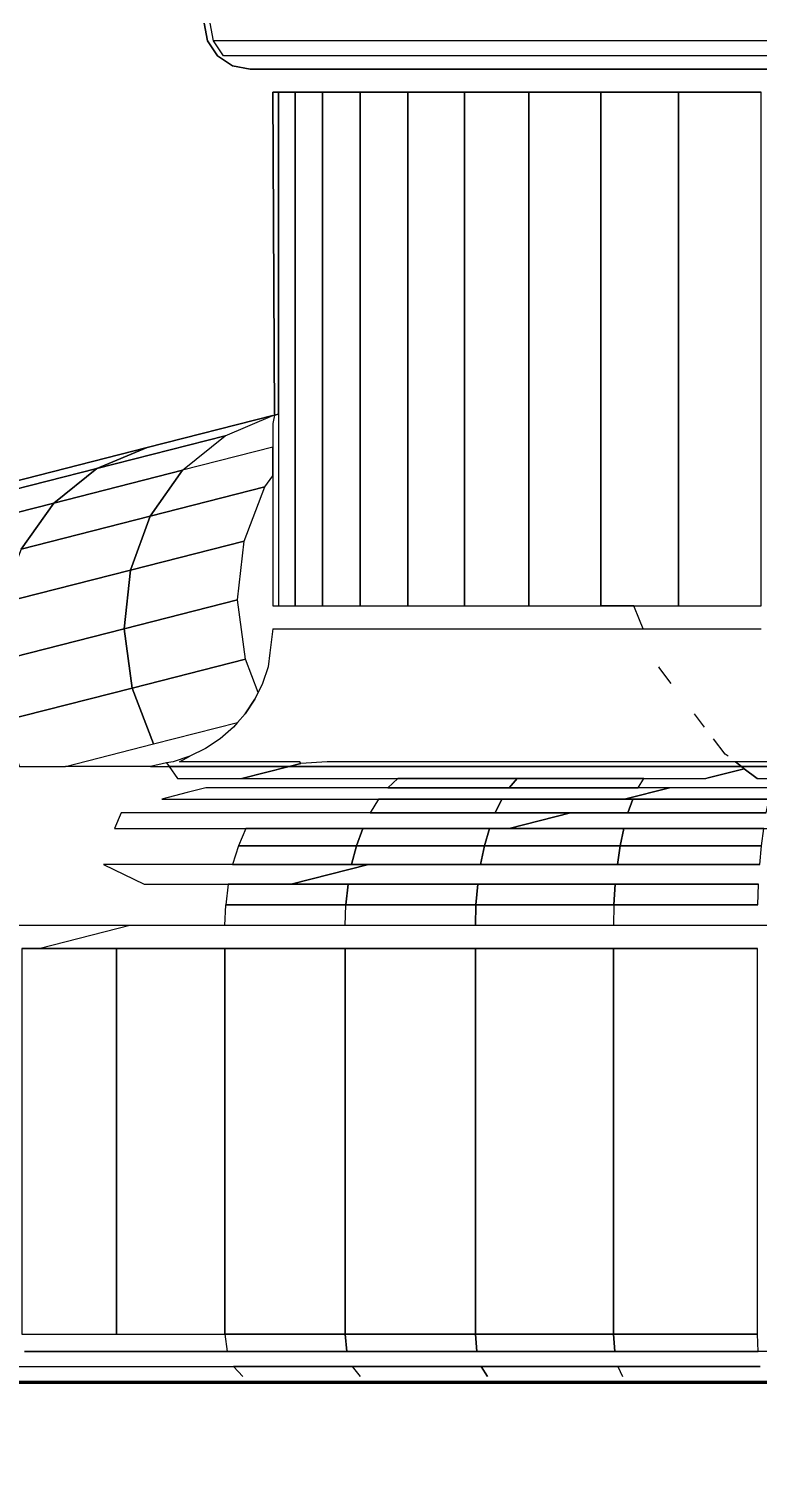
# Model space of a CAD drawing. Header units: centimetres. Extents: x -48696 to 156237, y -5617 to 29024.
# Drawn here: x -19959.958 to -19958.264, y 19773.207 to 19776.538 of the extents above; entities that cross this region are included whole.
import ezdxf

# ---------------------------------------------------------------- set-up
doc = ezdxf.new("R2010")
doc.units = ezdxf.units.CM
doc.layers.add('Moveis', color=1, linetype='Continuous', lineweight=9)
doc.layers.add('Parede Baixa', color=5, linetype='Continuous', lineweight=50)
doc.layers.add('Piso', color=55, linetype='Continuous')
doc.styles.add('Valéria', font='romantic.ttf', dxfattribs={"height": 10})
doc.dimstyles.new('Cota - 50', dxfattribs={"dimtxt": 10, "dimasz": 5, "dimexe": 10, "dimexo": 20, "dimgap": 5, "dimtad": 1, "dimtxsty": 'Valéria', "dimblk": 'DOT', "dimcen": 0, "dimclrd": 12, "dimclre": 12, "dimclrt": 2, "dimazin": 2, "dimtfac": 1, "dimtix": 1, "dimtmove": 0, "dimatfit": 3, "dimldrblk": 'DOT', "dimfxl": 1, "dimarcsym": 0})

# ---------------------------------------------------------------- blocks, each defined once
blk = doc.blocks.new('o')
at = {"layer": 'Moveis'}
for p, q in [((12553.032, 3257.1479), (12553.032, 3251.9879)), ((12553.3786, 3255.2505), (12553.3786, 3254.0492)), ((12554.8986, 3252.9781), (12554.8986, 3254.39)), ((12554.9279, 3254.2567), (12554.9279, 3254.0547)), ((12554.9603, 3254.2526), (12554.9603, 3254.048)), ((12553.3321, 3254.1169), (12553.3321, 3253.8928)), ((12552.0706, 3253.7797), (12552.0706, 3254.0899)), ((12552.103, 3253.773), (12552.103, 3254.0859)), ((12552.982, 3253.7706), (12552.982, 3254.0844)), ((12553.3522, 3254.0836), (12553.3737, 3254.0556)), ((12553.6786, 3253.9122), (12553.6786, 3254.092)), ((12553.7286, 3253.9122), (12553.7286, 3254.092)), ((12554.8486, 3253.9122), (12554.8486, 3254.092)), ((12553.3737, 3254.0556), (12553.3535, 3253.9767)), ((12553.3737, 3254.0556), (12553.3786, 3254.0492)), ((12553.3786, 3254.0492), (12553.3885, 3254.0362)), ((12553.3786, 3254.0492), (12553.3786, 3253.0635)), ((12554.9279, 3254.0547), (12554.9279, 3253.8608)), ((12554.9603, 3254.048), (12554.9603, 3253.8516)), ((12553.4009, 3254.0201), (12553.4055, 3254.0141)), ((12553.4055, 3254.0141), (12553.4391, 3253.9883)), ((12553.3535, 3253.9767), (12553.3522, 3253.9714)), ((12553.4644, 3253.9689), (12553.4932, 3253.9468)), ((12553.3321, 3253.8928), (12553.3069, 3253.7941)), ((12553.5594, 3253.896), (12553.5917, 3253.8712)), ((12553.6786, 3253.8352), (12553.6786, 3253.9122)), ((12553.7286, 3253.8145), (12553.7286, 3253.9122)), ((12554.8486, 3253.7427), (12554.8486, 3253.9122)), ((12553.5917, 3253.8712), (12553.5957, 3253.8695)), ((12554.9279, 3253.8608), (12554.9279, 3253.6781)), ((12553.6786, 3253.8352), (12553.6979, 3253.8272)), ((12553.6786, 3253.7515), (12553.6786, 3253.8352)), ((12553.6979, 3253.8272), (12553.7286, 3253.8145)), ((12554.9603, 3253.8516), (12554.9603, 3253.6664)), ((12553.7286, 3253.8145), (12553.7286, 3253.7615)), ((12552.0706, 3253.4819), (12552.0706, 3253.7797)), ((12552.103, 3253.4726), (12552.103, 3253.773)), ((12552.982, 3253.4694), (12552.982, 3253.7706)), ((12553.6786, 3253.7427), (12553.6786, 3253.7515)), ((12553.6786, 3253.6093), (12553.6786, 3253.7427)), ((12553.7286, 3253.7615), (12553.7286, 3253.7427)), ((12553.7286, 3253.5896), (12553.7286, 3253.7427)), ((12554.8486, 3253.5862), (12554.8486, 3253.7427)), ((12553.243, 3253.5433), (12553.2771, 3253.6769)), ((12554.9279, 3253.6781), (12554.9279, 3253.5093)), ((12554.9603, 3253.6664), (12554.9603, 3253.4955)), ((12553.6786, 3253.5862), (12553.6786, 3253.6093)), ((12553.6786, 3253.4453), (12553.6786, 3253.5862)), ((12553.7286, 3253.5862), (12553.7286, 3253.5896)), ((12553.7286, 3253.4453), (12553.7286, 3253.5862)), ((12554.8486, 3253.4453), (12554.8486, 3253.5862)), ((12552.0706, 3253.2012), (12552.0706, 3253.4819)), ((12554.9279, 3253.5093), (12554.9279, 3253.3573)), ((12554.9603, 3253.4955), (12554.9603, 3253.3415)), ((12552.103, 3253.1895), (12552.103, 3253.4726)), ((12552.982, 3253.1854), (12552.982, 3253.4694)), ((12553.6786, 3253.4119), (12553.6786, 3253.4453)), ((12553.7286, 3253.424), (12553.7286, 3253.4453)), ((12553.7286, 3253.3943), (12553.7286, 3253.424)), ((12554.8486, 3253.322), (12554.8486, 3253.4453)), ((12553.6786, 3253.322), (12553.6786, 3253.4119)), ((12553.7286, 3253.322), (12553.7286, 3253.3943)), ((12554.9279, 3253.3573), (12554.9279, 3253.2244)), ((12554.9603, 3253.3415), (12554.9603, 3253.2068)), ((12553.6786, 3253.2281), (12553.6786, 3253.322)), ((12553.7286, 3253.2184), (12553.7286, 3253.322)), ((12554.8486, 3253.2184), (12554.8486, 3253.322)), ((12553.1217, 3253.0679), (12553.1646, 3253.2362)), ((12552.0706, 3252.942), (12552.0706, 3253.2012)), ((12553.6786, 3253.2184), (12553.6786, 3253.2281)), ((12553.6786, 3253.1918), (12553.6786, 3253.2184)), ((12553.7286, 3253.1853), (12553.7286, 3253.2184)), ((12554.8486, 3253.136), (12554.8486, 3253.2184)), ((12554.9279, 3253.2244), (12554.9279, 3253.1126)), ((12554.9603, 3253.2068), (12554.9603, 3253.0936)), ((12552.103, 3252.9282), (12552.103, 3253.1895)), ((12552.982, 3252.9233), (12552.982, 3253.1854)), ((12553.6786, 3253.136), (12553.6786, 3253.1918)), ((12553.7286, 3253.136), (12553.7286, 3253.1853)), ((12553.6786, 3253.0763), (12553.6786, 3253.136)), ((12553.7286, 3253.0763), (12553.7286, 3253.136)), ((12554.8486, 3253.0763), (12554.8486, 3253.136)), ((12554.9279, 3253.1126), (12554.9279, 3253.0238)), ((12553.6786, 3253.04), (12553.6786, 3253.0763)), ((12553.7286, 3253.04), (12553.7286, 3253.0763)), ((12554.8486, 3253.04), (12554.8486, 3253.0763)), ((12554.9603, 3253.0936), (12554.9603, 3253.0036)), ((12553.3786, 3252.8016), (12553.3786, 3253.0635)), ((12553.5957, 3253.0179), (12553.5594, 3253.0056)), ((12553.6259, 3253.0215), (12553.5957, 3253.0179)), ((12553.6786, 3253.0279), (12553.6259, 3253.0215)), ((12553.6786, 3253.0279), (12553.6786, 3253.04)), ((12553.7286, 3253.0279), (12553.7286, 3253.04)), ((12553.761, 3253.0279), (12553.7286, 3253.0279)), ((12553.8855, 3253.0279), (12553.761, 3253.0279)), ((12553.9924, 3253.0279), (12553.8855, 3253.0279)), ((12554.0122, 3253.0279), (12553.9924, 3253.0279)), ((12554.0744, 3253.0279), (12554.0122, 3253.0279)), ((12554.1435, 3253.0279), (12554.0735, 3252.7536)), ((12554.1259, 3253.0279), (12554.0744, 3253.0279)), ((12554.1445, 3253.0318), (12554.1259, 3253.0279)), ((12554.1435, 3253.0279), (12554.1445, 3253.0318)), ((12554.1466, 3253.04), (12554.1445, 3253.0318)), ((12554.8486, 3253.0279), (12554.1445, 3253.0318)), ((12554.8486, 3253.0279), (12554.8486, 3253.04)), ((12554.9279, 3253.0238), (12554.9279, 3252.9594)), ((12553.525, 3252.9886), (12553.4932, 3252.9673)), ((12553.54, 3252.996), (12553.525, 3252.9886)), ((12553.5594, 3253.0056), (12553.54, 3252.996)), ((12554.9603, 3253.0036), (12554.9603, 3252.9384)), ((12552.0489, 3252.9627), (12552.0706, 3252.942)), ((12553.4743, 3252.9508), (12553.4644, 3252.9421)), ((12553.4932, 3252.9673), (12553.4743, 3252.9508)), ((12554.8986, 3252.9781), (12554.9062, 3252.9397)), ((12554.9279, 3252.9594), (12554.9279, 3252.9203)), ((12552.0706, 3252.7085), (12552.0706, 3252.942)), ((12552.103, 3252.6927), (12552.103, 3252.9282)), ((12552.982, 3252.6871), (12552.982, 3252.9233)), ((12553.032, 3252.9233), (12553.0772, 3252.9252)), ((12553.4644, 3252.9421), (12553.4391, 3252.9133)), ((12554.9062, 3252.9397), (12554.9279, 3252.9072)), ((12554.9603, 3252.9384), (12554.9603, 3252.8988)), ((12553.4391, 3252.9133), (12553.4178, 3252.8814)), ((12554.9279, 3252.9072), (12554.9603, 3252.8855)), ((12553.4178, 3252.8814), (12553.4009, 3252.847)), ((12554.9603, 3252.8855), (12554.9986, 3252.8779)), ((12553.4009, 3252.847), (12553.3885, 3252.8107)), ((12553.3786, 3252.761), (12553.3786, 3252.8016)), ((12553.3866, 3252.796), (12553.3786, 3252.761)), ((12553.3885, 3252.8107), (12553.3866, 3252.796)), ((12553.3786, 3252.761), (12553.3786, 3252.5756)), ((12553.9478, 3252.2607), (12554.0735, 3252.7536)), ((12552.0706, 3252.5044), (12552.0706, 3252.7085)), ((12553.032, 3252.7164), (12552.982, 3252.5204)), ((12552.103, 3252.4868), (12552.103, 3252.6927)), ((12552.982, 3252.5204), (12552.982, 3252.6871)), ((12553.2771, 3252.6972), (12553.243, 3252.6824)), ((12553.3786, 3252.4756), (12553.3786, 3252.5756)), ((12552.982, 3252.4806), (12552.982, 3252.5204)), ((12552.0706, 3252.3327), (12552.0706, 3252.5044))]:
    blk.add_line(p, q, dxfattribs=at)
for points, invisible_edges in [([(12552.0706, 3253.7797), (12552.103, 3257.1402), (12552.0706, 3253.4819)], 3), ([(12552.982, 3254.0844), (12553.032, 3257.1479), (12552.982, 3253.7706)], 3), ([(12552.982, 3254.0844), (12553.032, 3257.1479), (12552.982, 3253.7706)], 3), ([(12552.982, 3254.0844), (12553.032, 3257.1479), (12552.982, 3253.7706)], 3), ([(12552.982, 3254.0844), (12553.032, 3257.1479), (12552.982, 3253.7706)], 3), ([(12552.982, 3254.0844), (12553.032, 3257.1479), (12552.982, 3253.7706)], 3), ([(12553.1217, 3254.0866), (12553.1217, 3257.0554), (12553.1217, 3253.7743)], 3), ([(12553.1217, 3253.7743), (12553.1217, 3257.0554), (12553.1217, 3253.4744)], 3), ([(12552.103, 3255.3628), (12552.103, 3253.1895), (12552.103, 3255.6631)], 3), ([(12552.103, 3253.1895), (12552.103, 3255.3628), (12552.103, 3253.4726)], 3), ([(12552.103, 3253.4726), (12552.103, 3255.3628), (12552.103, 3255.0499)], 13), ([(12553.3885, 3255.2635), (12553.3786, 3254.0492), (12553.3786, 3255.2505)], 1), ([(12553.3737, 3254.0556), (12553.3786, 3255.2505), (12553.3786, 3254.0492)], 1), ([(12552.103, 3253.4726), (12552.103, 3255.0499), (12552.103, 3254.7294)], 13), ([(12552.0706, 3254.0899), (12552.0706, 3254.728), (12552.0706, 3253.7797)], 3), ([(12552.103, 3253.4726), (12552.103, 3254.7294), (12552.103, 3254.4064)], 13), ([(12554.9279, 3254.5543), (12554.9279, 3253.1126), (12554.9098, 3254.4171)], 3), ([(12554.9279, 3253.1126), (12554.9279, 3254.5543), (12554.9279, 3253.2244)], 3), ([(12554.9279, 3253.2244), (12554.9279, 3254.5543), (12554.9279, 3254.4636)], 13), ([(12553.3786, 3254.0492), (12553.3885, 3254.4575), (12553.3885, 3254.0362)], 3), ([(12553.3885, 3254.0362), (12553.3885, 3254.4575), (12553.3885, 3254.2386)], 1), ([(12554.9279, 3253.2244), (12554.9279, 3254.4636), (12554.9279, 3254.2567)], 13), ([(12553.3522, 3254.4193), (12553.3522, 3254.0836), (12553.3522, 3254.1245)], 1), ([(12553.3522, 3254.0836), (12553.3522, 3254.4193), (12553.3737, 3254.0556)], 3), ([(12552.103, 3253.4726), (12552.103, 3254.4064), (12552.103, 3254.0859)], 13), ([(12554.8486, 3254.092), (12554.8986, 3254.39), (12554.8486, 3253.9122)], 3), ([(12554.8486, 3253.9122), (12554.8986, 3254.39), (12554.8986, 3252.9781)], 13), ([(12554.8486, 3254.092), (12554.8986, 3254.39), (12554.8486, 3253.9122)], 3), ([(12554.8486, 3253.9122), (12554.8986, 3254.39), (12554.8986, 3252.9781)], 13), ([(12554.8486, 3254.092), (12554.8986, 3254.39), (12554.8486, 3253.9122)], 3), ([(12554.8486, 3253.9122), (12554.8986, 3254.39), (12554.8986, 3252.9781)], 13), ([(12554.8486, 3254.092), (12554.8986, 3254.39), (12554.8486, 3253.9122)], 3), ([(12554.8486, 3253.9122), (12554.8986, 3254.39), (12554.8986, 3252.9781)], 13), ([(12554.8486, 3254.092), (12554.8986, 3254.39), (12554.8486, 3253.9122)], 3), ([(12554.8486, 3253.9122), (12554.8986, 3254.39), (12554.8986, 3252.9781)], 13), ([(12554.9062, 3252.9397), (12554.8986, 3254.39), (12554.9098, 3254.4171)], 13), ([(12554.8986, 3254.39), (12554.9062, 3252.9397), (12554.8986, 3252.9781)], 1), ([(12554.9062, 3252.9397), (12554.9098, 3254.4171), (12554.9279, 3252.9072)], 3), ([(12553.243, 3254.2477), (12553.243, 3253.7927), (12553.243, 3254.0979)], 1), ([(12553.243, 3253.7927), (12553.243, 3254.2477), (12553.2626, 3254.2003)], 13), ([(12554.9279, 3254.0547), (12554.9279, 3253.8608), (12554.9279, 3254.2567)], 2), ([(12553.3069, 3254.1098), (12553.2771, 3253.802), (12553.2771, 3254.1035)], 1), ([(12553.2771, 3253.802), (12553.3069, 3254.1098), (12553.3069, 3253.8125)], 1), ([(12553.3069, 3254.1098), (12553.3321, 3254.1169), (12553.3069, 3253.8125)], 3), ([(12553.3069, 3253.8125), (12553.3321, 3254.1169), (12553.3069, 3253.7941)], 3), ([(12553.3069, 3253.7941), (12553.3321, 3254.1169), (12553.3321, 3253.8928)], 1), ([(12552.0489, 3253.7897), (12552.0706, 3254.0899), (12552.0706, 3253.7797)], 1), ([(12552.1413, 3254.0844), (12552.103, 3253.773), (12552.103, 3254.0859)], 1), ([(12552.103, 3253.4726), (12552.103, 3254.0859), (12552.103, 3253.773)], 1), ([(12552.103, 3253.773), (12552.1413, 3254.0844), (12552.1413, 3253.7706)], 1), ([(12552.982, 3254.0844), (12552.1413, 3253.7706), (12552.1413, 3254.0844)], 1), ([(12552.1413, 3253.7706), (12552.982, 3254.0844), (12552.982, 3253.7706)], 1), ([(12553.032, 3253.7706), (12553.0772, 3254.085), (12553.0772, 3253.7715)], 1), ([(12553.1217, 3254.0866), (12553.0772, 3253.7715), (12553.0772, 3254.085)], 1), ([(12553.0772, 3253.7715), (12553.1217, 3254.0866), (12553.1217, 3253.7743)], 1), ([(12553.2053, 3254.0931), (12553.1646, 3253.7788), (12553.1646, 3254.0894)], 1), ([(12553.1646, 3253.7788), (12553.2053, 3254.0931), (12553.2053, 3253.785)], 1), ([(12553.1646, 3254.0894), (12553.1646, 3253.4806), (12553.1646, 3253.2362)], 13), ([(12553.1646, 3253.4806), (12553.1646, 3254.0894), (12553.1646, 3253.7788)], 1), ([(12553.243, 3254.0979), (12553.2053, 3253.785), (12553.2053, 3254.0931)], 1), ([(12553.2053, 3253.785), (12553.243, 3254.0979), (12553.243, 3253.7927)], 1), ([(12553.2771, 3253.6769), (12553.2771, 3254.1035), (12553.2771, 3253.802)], 1), ([(12554.8486, 3254.092), (12553.7286, 3253.9122), (12553.7286, 3254.092)], 1), ([(12553.7286, 3253.9122), (12554.8486, 3254.092), (12554.8486, 3253.9122)], 1), ([(12553.3786, 3253.0635), (12553.3535, 3253.9767), (12553.3737, 3254.0556)], 13), ([(12553.3786, 3253.0635), (12553.3737, 3254.0556), (12553.3786, 3254.0492)], 1), ([(12553.3786, 3254.0492), (12553.3851, 3253.0892), (12553.3786, 3253.0635)], 1), ([(12553.3851, 3253.0892), (12553.3786, 3254.0492), (12553.3885, 3254.0362)], 13), ([(12553.3851, 3253.0892), (12553.3885, 3254.0362), (12553.3885, 3253.1463)], 3), ([(12553.3885, 3253.4478), (12553.3885, 3254.0362), (12553.3885, 3254.0249)], 13), ([(12553.3885, 3253.4478), (12553.3885, 3254.0249), (12553.3885, 3253.8197)], 13), ([(12553.3535, 3253.9767), (12553.3522, 3253.8367), (12553.3522, 3253.9714)], 1), ([(12553.3522, 3253.8367), (12553.3535, 3253.9767), (12553.3522, 3253.5605)], 3), ([(12553.3522, 3253.5605), (12553.3535, 3253.9767), (12553.3522, 3253.3001)], 3), ([(12553.3321, 3253.8928), (12553.3069, 3253.5271), (12553.3069, 3253.7941)], 1), ([(12553.3069, 3253.5271), (12553.3321, 3253.8928), (12553.3069, 3253.2581)], 3), ([(12553.3321, 3253.0338), (12553.3321, 3253.8928), (12553.3321, 3253.2783)], 3), ([(12553.3321, 3253.2783), (12553.3321, 3253.8928), (12553.3321, 3253.5431)], 3), ([(12553.3321, 3253.5431), (12553.3321, 3253.8928), (12553.3321, 3253.8242)], 1), ([(12554.8486, 3253.9122), (12553.7286, 3253.8145), (12553.7286, 3253.9122)], 1), ([(12553.7286, 3253.8145), (12554.8486, 3253.9122), (12553.7286, 3253.7615)], 3), ([(12553.7286, 3253.7615), (12554.8486, 3253.9122), (12553.7286, 3253.7427)], 3), ([(12553.7286, 3253.7427), (12554.8486, 3253.9122), (12554.8486, 3253.7427)], 1), ([(12554.8486, 3253.4453), (12554.8486, 3253.7427), (12554.8486, 3253.9122)], 13), ([(12554.8486, 3253.4453), (12554.8486, 3253.7427), (12554.8486, 3253.9122)], 13), ([(12554.8486, 3253.4453), (12554.8486, 3253.7427), (12554.8486, 3253.9122)], 13), ([(12554.8486, 3253.4453), (12554.8486, 3253.7427), (12554.8486, 3253.9122)], 13), ([(12554.8486, 3253.4453), (12554.8486, 3253.7427), (12554.8486, 3253.9122)], 13), ([(12554.9279, 3253.2244), (12554.9279, 3253.8608), (12554.9279, 3253.6781)], 13), ([(12553.3522, 3253.8367), (12553.3321, 3253.5431), (12553.3321, 3253.8242)], 1), ([(12553.3321, 3253.5431), (12553.3522, 3253.8367), (12553.3522, 3253.5605)], 1), ([(12553.3069, 3253.5271), (12553.2771, 3253.802), (12553.3069, 3253.8125)], 13), ([(12553.3069, 3253.5271), (12553.2771, 3253.6769), (12553.2771, 3253.802)], 13), ([(12553.3069, 3253.5271), (12553.3069, 3253.8125), (12553.3069, 3253.7941)], 1), ([(12553.3885, 3253.4478), (12553.3885, 3253.8197), (12553.3885, 3253.6264)], 1), ([(12552.0489, 3253.4957), (12552.0706, 3253.7797), (12552.0706, 3253.4819)], 1), ([(12552.1413, 3253.7706), (12552.103, 3253.4726), (12552.103, 3253.773)], 1), ([(12552.103, 3253.4726), (12552.1413, 3253.7706), (12552.1413, 3253.4694)], 1), ([(12552.1413, 3253.7706), (12552.982, 3253.4694), (12552.1413, 3253.4694)], 1), ([(12552.982, 3253.4694), (12552.1413, 3253.7706), (12552.982, 3253.7706)], 1), ([(12552.982, 3252.5204), (12552.982, 3253.4694), (12552.982, 3253.7706)], 13), ([(12552.982, 3252.5204), (12552.982, 3253.7706), (12553.032, 3252.7164)], 3), ([(12552.982, 3252.5204), (12552.982, 3253.4694), (12552.982, 3253.7706)], 13), ([(12552.982, 3252.5204), (12552.982, 3253.7706), (12553.032, 3252.7164)], 3), ([(12552.982, 3252.5204), (12552.982, 3253.4694), (12552.982, 3253.7706)], 13), ([(12552.982, 3252.5204), (12552.982, 3253.7706), (12553.032, 3252.7164)], 3), ([(12552.982, 3252.5204), (12552.982, 3253.4694), (12552.982, 3253.7706)], 13), ([(12552.982, 3252.5204), (12552.982, 3253.7706), (12553.032, 3252.7164)], 3), ([(12552.982, 3252.5204), (12552.982, 3253.4694), (12552.982, 3253.7706)], 13), ([(12552.982, 3252.5204), (12552.982, 3253.7706), (12553.032, 3252.7164)], 3), ([(12553.032, 3253.4694), (12553.0772, 3253.7715), (12553.0772, 3253.4706)], 1), ([(12553.1217, 3253.4744), (12553.0772, 3253.7715), (12553.1217, 3253.7743)], 1), ([(12553.0772, 3253.7715), (12553.1217, 3253.4744), (12553.0772, 3253.4706)], 1), ([(12553.2053, 3253.785), (12553.1646, 3253.4806), (12553.1646, 3253.7788)], 1), ([(12553.1646, 3253.4806), (12553.2053, 3253.785), (12553.2053, 3253.4891)], 1), ([(12553.243, 3253.7927), (12553.2053, 3253.4891), (12553.2053, 3253.785)], 1), ([(12553.2053, 3253.4891), (12553.243, 3253.7927), (12553.243, 3253.5433)], 13), ([(12553.243, 3253.7927), (12553.2771, 3253.6769), (12553.243, 3253.5433)], 1), ([(12554.8486, 3253.7427), (12553.7286, 3253.5896), (12553.7286, 3253.7427)], 1), ([(12553.7286, 3253.5896), (12554.8486, 3253.7427), (12553.7286, 3253.5862)], 3), ([(12553.7286, 3253.5862), (12554.8486, 3253.7427), (12554.8486, 3253.5862)], 1), ([(12554.8486, 3253.7427), (12554.8486, 3253.4453), (12554.8486, 3253.5862)], 1), ([(12554.8486, 3253.7427), (12554.8486, 3253.4453), (12554.8486, 3253.5862)], 1), ([(12554.8486, 3253.7427), (12554.8486, 3253.4453), (12554.8486, 3253.5862)], 1), ([(12554.8486, 3253.7427), (12554.8486, 3253.4453), (12554.8486, 3253.5862)], 1), ([(12554.8486, 3253.7427), (12554.8486, 3253.4453), (12554.8486, 3253.5862)], 1), ([(12553.243, 3253.2238), (12553.243, 3253.5433), (12553.2771, 3253.6769)], 13), ([(12553.243, 3253.2238), (12553.2771, 3253.6769), (12553.2771, 3253.5126)], 13), ([(12553.2771, 3253.6769), (12553.3069, 3253.5271), (12553.2771, 3253.5126)], 1), ([(12554.9279, 3253.2244), (12554.9279, 3253.6781), (12554.9279, 3253.5093)], 13), ([(12553.7286, 3253.5862), (12554.8486, 3253.4453), (12553.7286, 3253.4453)], 1), ([(12554.8486, 3253.4453), (12553.7286, 3253.5862), (12554.8486, 3253.5862)], 1), ([(12553.2053, 3253.4891), (12553.243, 3253.5433), (12553.243, 3253.4999)], 1), ([(12553.243, 3253.5433), (12553.243, 3253.2238), (12553.243, 3253.4999)], 1), ([(12553.3522, 3253.3001), (12553.3321, 3253.5431), (12553.3522, 3253.5605)], 1), ([(12553.3321, 3253.5431), (12553.3522, 3253.3001), (12553.3321, 3253.2783)], 1), ([(12553.3069, 3253.5271), (12553.2771, 3253.2398), (12553.2771, 3253.5126)], 1), ([(12553.2771, 3253.2398), (12553.3069, 3253.5271), (12553.3069, 3253.2581)], 1), ([(12553.2771, 3253.2398), (12553.2771, 3252.988), (12553.2771, 3253.5126)], 2), ([(12552.0706, 3253.2012), (12552.0489, 3253.4957), (12552.0706, 3253.4819)], 1), ([(12552.0706, 3253.4819), (12552.0706, 3252.942), (12552.0706, 3253.2012)], 1), ([(12552.0706, 3252.5044), (12552.0706, 3253.4819), (12552.0706, 3252.3327)], 3), ([(12552.0706, 3252.3327), (12552.0706, 3253.4819), (12552.0706, 3252.1963)], 3), ([(12552.0706, 3252.1963), (12552.0706, 3253.4819), (12552.0706, 3252.0974)], 3), ([(12552.0706, 3252.0974), (12552.0706, 3253.4819), (12552.0706, 3252.0373)], 3), ([(12552.0706, 3252.0172), (12552.0706, 3253.4819), (12552.103, 3251.9955)], 3), ([(12553.2053, 3253.2103), (12553.1646, 3253.4806), (12553.2053, 3253.4891)], 1), ([(12553.2053, 3253.2103), (12553.1646, 3253.2362), (12553.1646, 3253.4806)], 13), ([(12553.243, 3253.2238), (12553.2053, 3253.4891), (12553.243, 3253.4999)], 1), ([(12553.2053, 3253.4891), (12553.243, 3253.2238), (12553.2053, 3253.2103)], 1), ([(12554.9279, 3253.2244), (12554.9279, 3253.5093), (12554.9279, 3253.3573)], 1), ([(12552.103, 3253.4726), (12552.1413, 3253.1854), (12552.103, 3253.1895)], 1), ([(12552.1413, 3253.1854), (12552.103, 3253.4726), (12552.1413, 3253.4694)], 1), ([(12552.1413, 3253.4694), (12552.982, 3253.1854), (12552.1413, 3253.1854)], 1), ([(12552.982, 3253.1854), (12552.1413, 3253.4694), (12552.982, 3253.4694)], 1), ([(12552.982, 3253.4694), (12552.982, 3252.9233), (12552.982, 3253.1854)], 1), ([(12552.982, 3253.4694), (12552.982, 3252.9233), (12552.982, 3253.1854)], 1), ([(12552.982, 3253.4694), (12552.982, 3252.9233), (12552.982, 3253.1854)], 1), ([(12552.982, 3253.4694), (12552.982, 3252.9233), (12552.982, 3253.1854)], 1), ([(12552.982, 3253.4694), (12552.982, 3252.9233), (12552.982, 3253.1854)], 1), ([(12553.0772, 3253.187), (12553.032, 3253.4694), (12553.0772, 3253.4706)], 1), ([(12553.1217, 3253.1918), (12553.0772, 3253.4706), (12553.1217, 3253.4744)], 1), ([(12553.0772, 3253.4706), (12553.1217, 3253.1918), (12553.0772, 3253.187)], 1), ([(12553.1646, 3253.2362), (12553.1217, 3253.1918), (12553.1217, 3253.4744)], 13), ([(12553.3885, 3253.1463), (12553.3885, 3253.4478), (12553.3885, 3253.287)], 1), ([(12554.8486, 3253.4453), (12553.7286, 3253.424), (12553.7286, 3253.4453)], 1), ([(12553.7286, 3253.424), (12554.8486, 3253.4453), (12553.7286, 3253.3943)], 3), ([(12553.7286, 3253.3943), (12554.8486, 3253.4453), (12553.7286, 3253.322)], 3), ([(12553.7286, 3253.322), (12554.8486, 3253.4453), (12554.8486, 3253.322)], 1), ([(12554.8486, 3253.4453), (12554.8486, 3253.2184), (12554.8486, 3253.322)], 1), ([(12554.8486, 3253.0763), (12554.8486, 3253.4453), (12554.8486, 3253.04)], 3), ([(12554.8486, 3253.4453), (12554.8486, 3253.2184), (12554.8486, 3253.322)], 1), ([(12554.8486, 3253.0763), (12554.8486, 3253.4453), (12554.8486, 3253.04)], 3), ([(12554.8486, 3253.4453), (12554.8486, 3253.2184), (12554.8486, 3253.322)], 1), ([(12554.8486, 3253.0763), (12554.8486, 3253.4453), (12554.8486, 3253.04)], 3), ([(12554.8486, 3253.4453), (12554.8486, 3253.2184), (12554.8486, 3253.322)], 1), ([(12554.8486, 3253.0763), (12554.8486, 3253.4453), (12554.8486, 3253.04)], 3), ([(12554.8486, 3253.4453), (12554.8486, 3253.2184), (12554.8486, 3253.322)], 1), ([(12554.8486, 3253.0763), (12554.8486, 3253.4453), (12554.8486, 3253.04)], 3), ([(12553.3522, 3253.3001), (12553.3522, 3252.9601), (12553.3522, 3253.0597)], 1), ([(12553.3522, 3252.9601), (12553.3522, 3253.3001), (12553.3786, 3253.0635)], 3), ([(12553.7286, 3253.322), (12554.8486, 3253.2184), (12553.7286, 3253.2184)], 1), ([(12554.8486, 3253.2184), (12553.7286, 3253.322), (12554.8486, 3253.322)], 1), ([(12553.1217, 3252.7474), (12553.1217, 3253.0679), (12553.1646, 3253.2362)], 13), ([(12553.1217, 3252.7474), (12553.1646, 3253.2362), (12553.1646, 3253.1996)], 13), ([(12553.1217, 3253.1918), (12553.1646, 3253.2362), (12553.1217, 3253.0679)], 1), ([(12553.1646, 3253.2362), (12553.2053, 3253.2103), (12553.1646, 3253.1996)], 1), ([(12553.3069, 3253.2581), (12553.3069, 3252.786), (12553.3069, 3253.0097)], 1), ([(12553.3069, 3252.786), (12553.3069, 3253.2581), (12553.3218, 3252.8409)], 3), ([(12552.0706, 3252.942), (12552.0489, 3253.2186), (12552.0706, 3253.2012)], 1), ([(12553.2053, 3253.2103), (12553.1646, 3252.9401), (12553.1646, 3253.1996)], 1), ([(12553.1646, 3252.9401), (12553.2053, 3253.2103), (12553.2053, 3252.9529)], 1), ([(12553.1646, 3252.7064), (12553.1646, 3253.1996), (12553.1646, 3252.9401)], 1), ([(12553.243, 3253.2238), (12553.2053, 3252.9529), (12553.2053, 3253.2103)], 1), ([(12553.2053, 3252.9529), (12553.243, 3253.2238), (12553.243, 3252.969)], 1), ([(12553.243, 3253.2238), (12553.243, 3252.7393), (12553.243, 3252.969)], 1), ([(12553.243, 3252.7393), (12553.243, 3253.2238), (12553.243, 3252.6824)], 3), ([(12553.243, 3252.6824), (12553.243, 3253.2238), (12553.2771, 3252.6972)], 3), ([(12554.8486, 3253.2184), (12553.7286, 3253.1853), (12553.7286, 3253.2184)], 1), ([(12553.7286, 3253.1853), (12554.8486, 3253.2184), (12553.7286, 3253.136)], 3), ([(12553.7286, 3253.136), (12554.8486, 3253.2184), (12554.8486, 3253.136)], 1), ([(12554.8486, 3253.0763), (12554.8486, 3253.136), (12554.8486, 3253.2184)], 12), ([(12554.8486, 3253.0763), (12554.8486, 3253.136), (12554.8486, 3253.2184)], 12), ([(12554.8486, 3253.0763), (12554.8486, 3253.136), (12554.8486, 3253.2184)], 12), ([(12554.8486, 3253.0763), (12554.8486, 3253.136), (12554.8486, 3253.2184)], 12), ([(12554.8486, 3253.0763), (12554.8486, 3253.136), (12554.8486, 3253.2184)], 12), ([(12552.1413, 3253.1854), (12552.103, 3252.9282), (12552.103, 3253.1895)], 1), ([(12552.103, 3252.6927), (12552.103, 3253.1895), (12552.103, 3252.9282)], 1), ([(12552.103, 3252.9282), (12552.1413, 3253.1854), (12552.1413, 3252.9233)], 1), ([(12552.982, 3253.1854), (12552.1413, 3252.9233), (12552.1413, 3253.1854)], 1), ([(12552.1413, 3252.9233), (12552.982, 3253.1854), (12552.982, 3252.9233)], 1), ([(12553.0772, 3252.9252), (12553.032, 3253.1854), (12553.0772, 3253.187)], 1), ([(12553.1217, 3253.1918), (12553.0772, 3252.9252), (12553.0772, 3253.187)], 1), ([(12553.0772, 3252.9252), (12553.1217, 3253.1918), (12553.1217, 3253.0679)], 13), ([(12553.7286, 3253.136), (12554.8486, 3253.0763), (12553.7286, 3253.0763)], 1), ([(12554.8486, 3253.0763), (12553.7286, 3253.136), (12554.8486, 3253.136)], 1), ([(12554.9279, 3252.9072), (12554.9279, 3253.1126), (12554.9279, 3253.0238)], 13), ([(12553.3851, 3253.0892), (12553.3786, 3252.8016), (12553.3786, 3253.0635)], 1), ([(12553.3786, 3252.8016), (12553.3851, 3253.0892), (12553.3866, 3252.796)], 3), ([(12553.3866, 3252.796), (12553.3851, 3253.0892), (12553.3885, 3253.0868)], 13), ([(12553.3866, 3252.796), (12553.3885, 3253.0868), (12553.3885, 3252.8107)], 3), ([(12553.3885, 3252.8107), (12553.3885, 3253.0868), (12553.3885, 3253.0281)], 13), ([(12554.8486, 3253.0763), (12553.7286, 3253.04), (12553.7286, 3253.0763)], 1), ([(12553.7286, 3253.04), (12554.8486, 3253.0763), (12553.7641, 3253.04)], 3), ([(12553.7641, 3253.04), (12554.8486, 3253.0763), (12553.8886, 3253.04)], 3), ([(12553.8886, 3253.04), (12554.8486, 3253.0763), (12553.9955, 3253.04)], 3), ([(12553.9955, 3253.04), (12554.8486, 3253.0763), (12554.0291, 3253.04)], 3), ([(12554.0291, 3253.04), (12554.8486, 3253.0763), (12554.0775, 3253.04)], 3), ([(12554.0775, 3253.04), (12554.8486, 3253.0763), (12554.129, 3253.04)], 3), ([(12554.129, 3253.04), (12554.8486, 3253.0763), (12554.1466, 3253.04)], 3), ([(12554.1466, 3253.04), (12554.8486, 3253.0763), (12554.8486, 3253.04)], 1), ([(12553.0772, 3252.9252), (12553.1217, 3253.0679), (12553.1217, 3252.9308)], 1), ([(12553.1217, 3253.0679), (12553.1217, 3252.7474), (12553.1217, 3252.9308)], 1), ([(12553.3786, 3253.0635), (12553.3522, 3252.8431), (12553.3522, 3252.9601)], 1), ([(12553.3522, 3252.8431), (12553.3786, 3253.0635), (12553.3522, 3252.8199)], 3), ([(12553.3522, 3252.8199), (12553.3786, 3253.0635), (12553.3786, 3252.8016)], 1), ([(12553.3321, 3252.8815), (12553.3218, 3252.8409), (12553.3321, 3253.0338)], 2), ([(12553.3885, 3252.9341), (12553.3885, 3252.8659), (12553.3885, 3253.0281)], 2), ([(12554.0242, 3252.8311), (12553.9879, 3253.0104), (12554.0122, 3253.0279)], 13), ([(12554.0242, 3252.8311), (12554.0122, 3253.0279), (12554.0744, 3253.0279)], 1), ([(12557.2274, 3250.7077), (12554.0735, 3252.7536), (12554.1435, 3253.0279)], 13), ([(12557.2274, 3250.7077), (12554.0735, 3252.7536), (12554.1435, 3253.0279)], 13), ([(12557.2274, 3250.7077), (12554.0735, 3252.7536), (12554.1435, 3253.0279)], 13), ([(12557.2274, 3250.7077), (12554.0735, 3252.7536), (12554.1435, 3253.0279)], 13), ([(12557.2274, 3250.7077), (12554.0735, 3252.7536), (12554.1435, 3253.0279)], 13), ([(12554.0735, 3252.7536), (12554.0993, 3252.9236), (12554.1435, 3253.0279)], 1), ([(12557.2274, 3250.7077), (12554.1435, 3253.0279), (12554.1445, 3253.0318)], 13), ([(12557.2274, 3250.7077), (12554.1435, 3253.0279), (12554.1445, 3253.0318)], 13), ([(12557.2274, 3250.7077), (12554.1435, 3253.0279), (12554.1445, 3253.0318)], 13), ([(12557.2274, 3250.7077), (12554.1435, 3253.0279), (12554.1445, 3253.0318)], 13), ([(12557.2274, 3250.7077), (12554.1435, 3253.0279), (12554.1445, 3253.0318)], 13), ([(12554.1466, 3253.04), (12554.8486, 3253.0279), (12554.1445, 3253.0318)], 1), ([(12554.9279, 3252.9072), (12554.1445, 3253.0318), (12554.9062, 3252.9397)], 3), ([(12554.9062, 3252.9397), (12554.1445, 3253.0318), (12554.8486, 3253.0279)], 13), ([(12554.9279, 3252.9072), (12554.1445, 3253.0318), (12554.9062, 3252.9397)], 3), ([(12554.9062, 3252.9397), (12554.1445, 3253.0318), (12554.8486, 3253.0279)], 13), ([(12554.9279, 3252.9072), (12554.1445, 3253.0318), (12554.9062, 3252.9397)], 3), ([(12554.9062, 3252.9397), (12554.1445, 3253.0318), (12554.8486, 3253.0279)], 13), ([(12554.9279, 3252.9072), (12554.1445, 3253.0318), (12554.9062, 3252.9397)], 3), ([(12554.9062, 3252.9397), (12554.1445, 3253.0318), (12554.8486, 3253.0279)], 13), ([(12554.9279, 3252.9072), (12554.1445, 3253.0318), (12554.9062, 3252.9397)], 3), ([(12554.9062, 3252.9397), (12554.1445, 3253.0318), (12554.8486, 3253.0279)], 13), ([(12554.8486, 3253.0279), (12554.1466, 3253.04), (12554.8486, 3253.04)], 1), ([(12554.9062, 3252.9397), (12554.8486, 3253.0279), (12554.8486, 3253.04)], 13), ([(12554.9062, 3252.9397), (12554.8486, 3253.04), (12554.8986, 3252.9781)], 3), ([(12554.9062, 3252.9397), (12554.8486, 3253.0279), (12554.8486, 3253.04)], 13), ([(12554.9062, 3252.9397), (12554.8486, 3253.04), (12554.8986, 3252.9781)], 3), ([(12554.9062, 3252.9397), (12554.8486, 3253.0279), (12554.8486, 3253.04)], 13), ([(12554.9062, 3252.9397), (12554.8486, 3253.04), (12554.8986, 3252.9781)], 3), ([(12554.9062, 3252.9397), (12554.8486, 3253.0279), (12554.8486, 3253.04)], 13), ([(12554.9062, 3252.9397), (12554.8486, 3253.04), (12554.8986, 3252.9781)], 3), ([(12554.9062, 3252.9397), (12554.8486, 3253.0279), (12554.8486, 3253.04)], 13), ([(12554.9062, 3252.9397), (12554.8486, 3253.04), (12554.8986, 3252.9781)], 3), ([(12554.9279, 3252.9594), (12554.9279, 3252.9203), (12554.9279, 3253.0238)], 2), ([(12553.2771, 3252.6972), (12553.2771, 3252.988), (12553.2771, 3252.7611)], 1), ([(12553.5492, 3252.7209), (12553.4932, 3252.9673), (12553.525, 3252.9886)], 13), ([(12553.5492, 3252.7209), (12553.525, 3252.9886), (12553.54, 3252.996)], 13), ([(12553.5492, 3252.7209), (12553.54, 3252.996), (12553.6122, 3252.968)], 1), ([(12553.9242, 3252.7608), (12553.8696, 3252.9656), (12553.9879, 3253.0104)], 1), ([(12553.9879, 3253.0104), (12554.0242, 3252.8311), (12553.9242, 3252.7608)], 1), ([(12553.4743, 3252.9508), (12553.5492, 3252.7209), (12553.4276, 3252.7677)], 1), ([(12553.5492, 3252.7209), (12553.4743, 3252.9508), (12553.4932, 3252.9673)], 13), ([(12553.6122, 3252.968), (12553.6783, 3252.7037), (12553.5492, 3252.7209)], 1), ([(12553.6783, 3252.7037), (12553.6122, 3252.968), (12553.7415, 3252.9511)], 1), ([(12553.7415, 3252.9511), (12553.8063, 3252.7173), (12553.6783, 3252.7037)], 1), ([(12553.8063, 3252.7173), (12553.7415, 3252.9511), (12553.8696, 3252.9656)], 1), ([(12553.8696, 3252.9656), (12553.9242, 3252.7608), (12553.8063, 3252.7173)], 1), ([(12552.0706, 3252.5044), (12552.0706, 3252.7085), (12552.0706, 3252.942)], 12), ([(12552.982, 3252.9233), (12552.1413, 3252.6871), (12552.1413, 3252.9233)], 1), ([(12552.1413, 3252.6871), (12552.982, 3252.9233), (12552.982, 3252.6871)], 1), ([(12552.982, 3252.9233), (12552.982, 3252.5204), (12552.982, 3252.6871)], 1), ([(12552.982, 3252.9233), (12552.982, 3252.5204), (12552.982, 3252.6871)], 1), ([(12552.982, 3252.9233), (12552.982, 3252.5204), (12552.982, 3252.6871)], 1), ([(12552.982, 3252.9233), (12552.982, 3252.5204), (12552.982, 3252.6871)], 1), ([(12552.982, 3252.9233), (12552.982, 3252.5204), (12552.982, 3252.6871)], 1), ([(12554.028, 3252.644), (12554.0242, 3252.8311), (12554.0993, 3252.9236)], 1), ([(12554.0993, 3252.9236), (12554.0735, 3252.7536), (12554.028, 3252.644)], 1), ([(12554.9279, 3252.9072), (12554.9279, 3252.9203), (12554.9603, 3252.8988)], 13), ([(12557.2274, 3250.7077), (12554.9279, 3252.9072), (12554.9603, 3252.8855)], 13), ([(12557.2274, 3250.7077), (12554.9279, 3252.9072), (12554.9603, 3252.8855)], 13), ([(12557.2274, 3250.7077), (12554.9279, 3252.9072), (12554.9603, 3252.8855)], 13), ([(12557.2274, 3250.7077), (12554.9279, 3252.9072), (12554.9603, 3252.8855)], 13), ([(12557.2274, 3250.7077), (12554.9279, 3252.9072), (12554.9603, 3252.8855)], 13), ([(12554.9279, 3252.9072), (12554.9603, 3252.8988), (12554.9603, 3252.8855)], 3), ([(12554.9603, 3252.8855), (12554.9603, 3252.8988), (12554.9986, 3252.8779)], 3), ([(12554.9986, 3252.8779), (12554.9603, 3252.8988), (12554.9986, 3252.8912)], 13), ([(12553.3885, 3252.8107), (12553.3885, 3252.8659), (12553.3885, 3252.8246)], 13), ([(12557.2274, 3250.7077), (12554.9603, 3252.8855), (12554.9986, 3252.8779)], 13), ([(12557.2274, 3250.7077), (12554.9603, 3252.8855), (12554.9986, 3252.8779)], 13), ([(12557.2274, 3250.7077), (12554.9603, 3252.8855), (12554.9986, 3252.8779)], 13), ([(12557.2274, 3250.7077), (12554.9603, 3252.8855), (12554.9986, 3252.8779)], 13), ([(12557.2274, 3250.7077), (12554.9603, 3252.8855), (12554.9986, 3252.8779)], 13), ([(12553.3885, 3252.8107), (12553.3885, 3252.8246), (12553.4009, 3252.847)], 1), ([(12553.9526, 3252.5504), (12553.9242, 3252.7608), (12554.0242, 3252.8311)], 1), ([(12554.0242, 3252.8311), (12554.028, 3252.644), (12553.9526, 3252.5504)], 1), ([(12553.4276, 3252.7677), (12553.3786, 3252.4756), (12553.3786, 3252.5756)], 1), ([(12553.3786, 3252.4756), (12553.4276, 3252.7677), (12553.4769, 3252.4376)], 3), ([(12553.4769, 3252.4376), (12553.4276, 3252.7677), (12553.5492, 3252.7209)], 1), ([(12553.1217, 3252.7474), (12553.1646, 3252.7064), (12553.1646, 3252.659)], 1), ([(12553.8523, 3252.479), (12553.8063, 3252.7173), (12553.9242, 3252.7608)], 1), ([(12553.9242, 3252.7608), (12553.9526, 3252.5504), (12553.8523, 3252.479)], 1), ([(12557.2599, 3250.6861), (12553.9478, 3252.2607), (12554.0735, 3252.7536)], 13), ([(12557.2599, 3250.6861), (12553.9478, 3252.2607), (12554.0735, 3252.7536)], 13), ([(12557.2599, 3250.6861), (12553.9478, 3252.2607), (12554.0735, 3252.7536)], 13), ([(12557.2599, 3250.6861), (12553.9478, 3252.2607), (12554.0735, 3252.7536)], 13), ([(12557.2599, 3250.6861), (12553.9478, 3252.2607), (12554.0735, 3252.7536)], 13), ([(12553.9478, 3252.2607), (12554.028, 3252.644), (12554.0735, 3252.7536)], 1), ([(12557.2599, 3250.6861), (12554.0735, 3252.7536), (12557.2274, 3250.7077)], 3), ([(12557.2599, 3250.6861), (12554.0735, 3252.7536), (12557.2274, 3250.7077)], 3), ([(12557.2599, 3250.6861), (12554.0735, 3252.7536), (12557.2274, 3250.7077)], 3), ([(12557.2599, 3250.6861), (12554.0735, 3252.7536), (12557.2274, 3250.7077)], 3), ([(12557.2599, 3250.6861), (12554.0735, 3252.7536), (12557.2274, 3250.7077)], 3), ([(12553.5492, 3252.7209), (12553.6061, 3252.4206), (12553.4769, 3252.4376)], 1), ([(12553.6061, 3252.4206), (12553.5492, 3252.7209), (12553.6783, 3252.7037)], 1), ([(12553.6783, 3252.7037), (12553.7342, 3252.4347), (12553.6061, 3252.4206)], 1), ([(12553.7342, 3252.4347), (12553.6783, 3252.7037), (12553.8063, 3252.7173)], 1), ([(12553.8063, 3252.7173), (12553.8523, 3252.479), (12553.7342, 3252.4347)], 1), ([(12552.103, 3251.9955), (12552.103, 3252.6927), (12552.103, 3252.4868)], 13), ([(12552.982, 3252.6871), (12552.1413, 3252.4806), (12552.1413, 3252.6871)], 1), ([(12552.1413, 3252.4806), (12552.982, 3252.6871), (12552.982, 3252.4806)], 3), ([(12552.982, 3252.4806), (12552.982, 3252.6871), (12552.982, 3252.5204)], 1), ([(12553.9001, 3252.1427), (12553.9526, 3252.5504), (12554.028, 3252.644)], 1), ([(12554.028, 3252.644), (12553.9478, 3252.2607), (12553.9001, 3252.1427)], 1), ([(12553.8227, 3252.0412), (12553.8523, 3252.479), (12553.9526, 3252.5504)], 1), ([(12553.9526, 3252.5504), (12553.9001, 3252.1427), (12553.8227, 3252.0412)], 1)]:
    blk.add_3dface(points, dxfattribs=dict(at, invisible_edges=invisible_edges))
blk = doc.blocks.new('_Dot')
at = {"color": 0, "linetype": 'ByBlock', "lineweight": -2}
blk.add_line((-0.5, 0), (-1, 0), dxfattribs=at)
at = {"color": 0, "linetype": 'ByBlock', "const_width": 0.5}
blk.add_lwpolyline([(-0.25, 0, 1), (0.25, 0, 1)], format="xyb", close=True, dxfattribs=at)
blk = doc.blocks.new('*D974')
at = {"color": 12, "lineweight": -2, "transparency": 16777216}
for p, q in [((-20109.5401, 19793.4781), (-20109.5401, 19798.8242)), ((-19859.5401, 19793.3309), (-19859.5401, 19798.8242)), ((-19864.5401, 19788.8242), (-20104.5401, 19788.8242))]:
    blk.add_line(p, q, dxfattribs=at)
at = {"layer": 'Defpoints', "color": 0, "transparency": 16777216}
for p in [(-20109.5401, 19788.8242), (-20109.5401, 19773.4781), (-19859.5401, 19773.3309)]:
    blk.add_point(p, dxfattribs=at)
at = {"color": 12, "lineweight": -2, "transparency": 16777216, "xscale": 5, "yscale": 5, "zscale": 5, "rotation": 180}
blk.add_blockref('_Dot', (-20109.5401, 19788.8242), dxfattribs=at)
at = {"color": 12, "lineweight": -2, "transparency": 16777216, "xscale": 5, "yscale": 5, "zscale": 5}
blk.add_blockref('_Dot', (-19859.5401, 19788.8242), dxfattribs=at)
at = {"color": 2, "transparency": 16777216, "insert": (-19984.5401, 19799.0165), "char_height": 10, "attachment_point": 5, "style": 'Valéria'}
blk.add_mtext('250', dxfattribs=at)

msp = doc.modelspace()

# ---------------------------------------------------------------- hatches: boundary and pattern name
at = {"layer": 'Piso'}
h = msp.add_hatch(dxfattribs=at)
h.set_pattern_fill('ANSI37', color=256, scale=13.333333, angle=-45)
h.set_pattern_definition([(360, (-38279.656, 1180.254), (3e-14, 42.33333), []), (90, (-38279.656, 1180.254), (-42.33333, 3e-14), [])])
edge = h.paths.add_edge_path()
edge.add_line((-19946.31765, 19773.26193), (-19946.44686, 19933.40241))
edge.add_line((-19946.44686, 19933.40241), (-20007.94674, 19933.47302))
edge.add_line((-20007.94674, 19933.47302), (-20007.94907, 19931.4449))
edge.add_line((-20007.94907, 19931.4449), (-20015.97314, 19931.45412))
edge.add_line((-20015.97314, 19931.45412), (-20015.94332, 19936.45408))
edge.add_line((-20015.94332, 19936.45408), (-20097.44331, 19936.49851))
edge.add_line((-20097.44331, 19936.49851), (-20097.94331, 19936.49909))
edge.add_line((-20097.94331, 19936.49909), (-20097.94675, 19933.49909))
edge.add_line((-20097.94675, 19933.49909), (-20094.94676, 19933.49564))
edge.add_line((-20094.94676, 19933.49564), (-20095.03, 19860.99569))
edge.add_line((-20095.03, 19860.99569), (-20091.53001, 19860.99167))
edge.add_line((-20091.53001, 19860.99167), (-20091.44307, 19864.01247))
edge.add_line((-20091.44307, 19864.01247), (-20085.79407, 19864.01247))
edge.add_line((-20085.79407, 19864.01247), (-20085.79407, 19856.02543))
edge.add_line((-20085.79407, 19856.02543), (-20086.26828, 19855.68032))
edge.add_line((-20086.26828, 19855.68032), (-20091.71648, 19855.68032))
edge.add_line((-20091.71648, 19855.68032), (-20091.53288, 19858.49167))
edge.add_line((-20091.53288, 19858.49167), (-20095.03288, 19858.49167))
edge.add_line((-20095.03288, 19858.49167), (-20094.94676, 19854.49564))
edge.add_line((-20094.94676, 19854.49564), (-20098.03747, 19854.49914))
edge.add_line((-20098.03747, 19854.49914), (-20098.03287, 19858.49914))
edge.add_line((-20098.03287, 19858.49914), (-20101.53287, 19858.50316))
edge.add_line((-20101.53287, 19858.50316), (-20101.52285, 19855.76172))
edge.add_line((-20101.52285, 19855.76172), (-20104.53574, 19856.0066))
edge.add_line((-20104.53574, 19856.0066), (-20107.16447, 19856.0066))
edge.add_line((-20107.16447, 19856.0066), (-20107.16447, 19863.73812))
edge.add_line((-20107.16447, 19863.73812), (-20104.52713, 19863.5066))
edge.add_line((-20104.52713, 19863.5066), (-20101.28263, 19863.5066))
edge.add_line((-20101.28263, 19863.5066), (-20101.53, 19861.00316))
edge.add_line((-20101.53, 19861.00316), (-20098.03, 19860.99914))
edge.add_line((-20098.03, 19860.99914), (-20097.94905, 19931.49909))
edge.add_line((-20097.94905, 19931.49909), (-20107.94904, 19931.51057))
edge.add_line((-20107.94904, 19931.51057), (-20107.94788, 19933.50633))
edge.add_line((-20107.94788, 19933.50633), (-20109.44675, 19933.50721))
edge.add_line((-20109.44675, 19933.50721), (-20109.49451, 19823.58106))
edge.add_line((-20109.49451, 19823.58106), (-20028.88943, 19823.53405))
edge.add_line((-20028.88943, 19823.53405), (-20028.88943, 19777.63228))
edge.add_line((-20028.88943, 19777.63228), (-20026.94689, 19777.71967))
edge.add_line((-20026.94689, 19777.71967), (-20026.2027, 19779.35439))
edge.add_line((-20026.2027, 19779.35439), (-20008.39879, 19779.12321))
edge.add_line((-20008.39879, 19779.12321), (-20008.45162, 19775.05422))
edge.add_line((-20008.45162, 19775.05422), (-20013.03618, 19776.05578))
edge.add_line((-20013.03618, 19776.05578), (-20024.56172, 19777.63228))
edge.add_line((-20024.56172, 19777.63228), (-20024.56172, 19773.42851))
edge.add_line((-20024.56172, 19773.42851), (-19993.73871, 19773.41053))
edge.add_line((-19993.73871, 19773.41053), (-19993.73871, 19777.82036))
edge.add_line((-19993.73871, 19777.82036), (-19991.45563, 19777.82036))
edge.add_line((-19991.45563, 19777.82036), (-19991.45563, 19780.76632))
edge.add_line((-19991.45563, 19780.76632), (-20006.87115, 19780.76632))
edge.add_line((-20006.87115, 19780.76632), (-20008.51627, 19832.41008))
edge.add_line((-20008.51627, 19832.41008), (-20003.24231, 19838.23157))
edge.add_line((-20003.24231, 19838.23157), (-19994.99335, 19839.99139))
edge.add_line((-19994.99335, 19839.99139), (-19969.16457, 19839.99139))
edge.add_line((-19969.16457, 19839.99139), (-19965.24291, 19826.85944))
edge.add_line((-19965.24291, 19826.85944), (-19967.913, 19780.76632))
edge.add_line((-19967.913, 19780.76632), (-19985.28218, 19780.76632))
edge.add_line((-19985.28218, 19780.76632), (-19985.18468, 19778.62968))
edge.add_line((-19985.18468, 19778.62968), (-19983.29068, 19778.61119))
edge.add_line((-19983.29068, 19778.61119), (-19983.31129, 19776.49965))
edge.add_line((-19983.31129, 19776.49965), (-19980.68223, 19776.48148))
edge.add_line((-19980.68223, 19776.48148), (-19981.48095, 19773.40338))
edge.add_line((-19981.48095, 19773.40338), (-19961.83689, 19773.39192))
edge.add_line((-19961.83689, 19773.39192), (-19961.83402, 19778.3222))
edge.add_line((-19961.83402, 19778.3222), (-19962.85386, 19778.32279))
edge.add_line((-19962.85386, 19778.32279), (-19962.26504, 19780.46525))
edge.add_line((-19962.26504, 19780.46525), (-19955.25439, 19783.14409))
edge.add_line((-19955.25439, 19783.14409), (-19948.21757, 19783.14409))
edge.add_line((-19948.21757, 19783.14409), (-19948.22326, 19773.38398))
edge.add_line((-19948.22326, 19773.38398), (-19946.31774, 19773.38287))

# ---------------------------------------------------------------- linework, layer by layer
at = {"layer": 'Parede Baixa'}
msp.add_line((-20109.54009, 19773.47807), (-19644.31329, 19773.20673), dxfattribs=at)

# ---------------------------------------------------------------- block references
at = {"layer": 'Parede Baixa', "xscale": -1.066666666666667, "yscale": 1.066666666666667, "zscale": 1.066666666666667, "rotation": 270}
msp.add_blockref('o', (-23429.28647, 6384.55211), dxfattribs=at)

# ---------------------------------------------------------------- dimensions: what is measured, and where the dimension line sits
dim = msp.add_linear_dim(base=(-20109.54009, 19788.82419), p1=(-19859.54009, 19773.33087), p2=(-20109.54009, 19773.47807), dimstyle='Cota - 50')
dim.commit()
dim.dimension.update_dxf_attribs({"geometry": '*D974', "text_midpoint": (-19984.54009, 19799.01649)})

doc.saveas('drawing.dxf')
